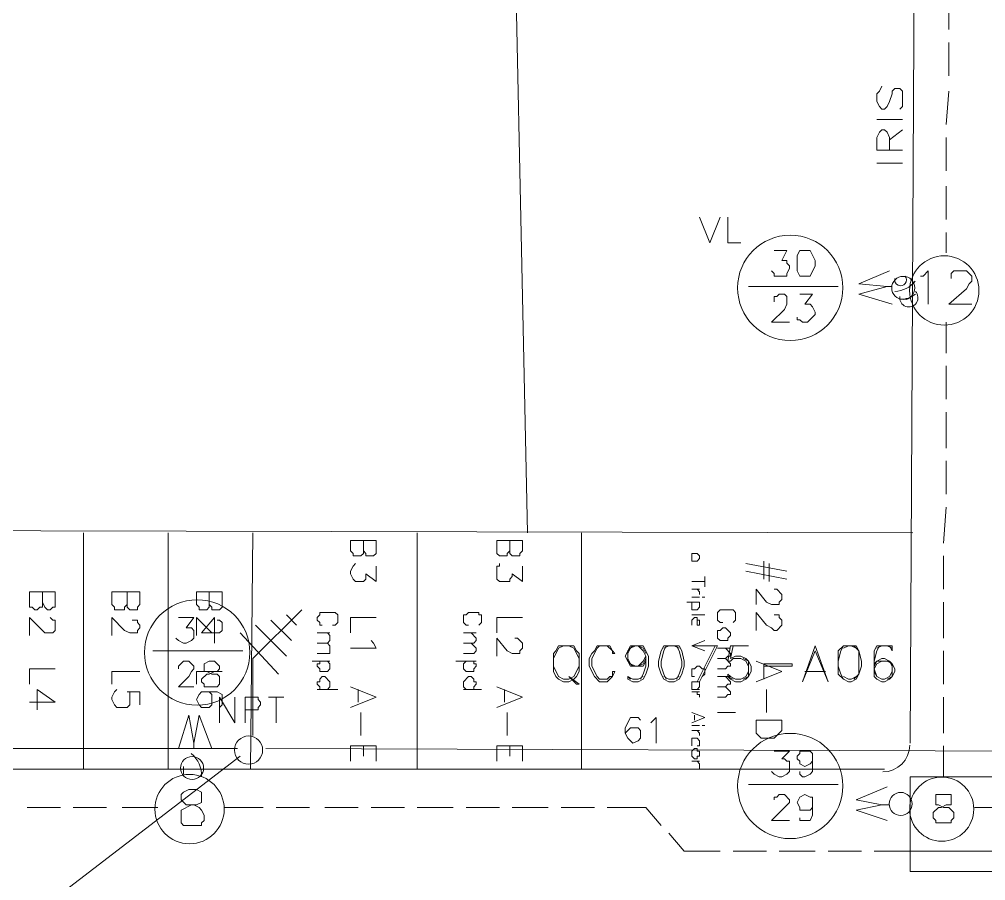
# Model space of a CAD drawing. Header units: millimetres. Extents: x 5.9 to 40.1, y 2 to 30.5.
# Drawn here: x 20.003 to 21.744, y 16.397 to 17.949 of the extents above; entities that cross this region are included whole.
import ezdxf

# ---------------------------------------------------------------- set-up
doc = ezdxf.new("R2010")
doc.units = ezdxf.units.MM
for name, color, linetype, true_color in [('PDF_S31$Actives-Amplifier', 92, 'Continuous', 0x00b800), ('PDF_S31$Cable-565', 23, 'Continuous', 0xdd8a6e), ('PDF_S31$LOTS', 254, 'Continuous', 0xdcdcdc), ('PDF_S31$ROAD', 8, 'Continuous', 0x808080), ('PDF_S31$SDU', 157, 'Continuous', 0x396472), ('PDF_S31$Symbols-EndOfLine', 15, 'Continuous', 0x954a4a), ('PDF_S31$Symbols-Ground', 12, 'Continuous', 0xb80000)]:
    doc.layers.add(name, color=color, linetype=linetype, true_color=true_color)
for name, color, linetype in [('PDF_S31$NAME-ROAD', 7, 'Continuous'), ('PDF_S31$Passives-Highleg', 7, 'Continuous'), ('PDF_S31$Passives-Splt2way', 7, 'Continuous'), ('PDF_S31$POLE', 7, 'Continuous'), ('PDF_S31$STRAND', 7, 'Continuous'), ('PDF_S31$Symbols-Terminator', 7, 'Continuous')]:
    doc.layers.add(name, color=color, linetype=linetype)

msp = doc.modelspace()

# ---------------------------------------------------------------- linework, layer by layer
at = {"layer": 'PDF_S31$Actives-Amplifier', "lineweight": 13}
for points in [[(20.9745, 16.8158), (20.9653, 16.7973), (20.9653, 16.8065), (20.9699, 16.8112), (20.9745, 16.8204), (20.9838, 16.8204)], [(21.0625, 16.7557), (21.0486, 16.7557), (21.0393, 16.7649), (21.0301, 16.7834), (21.0301, 16.7973), (21.0347, 16.8065), (21.0393, 16.8112), (21.044, 16.8204), (21.0486, 16.8204), (21.0625, 16.8204), (21.0671, 16.8204), (21.0717, 16.8112), (21.0763, 16.8065), (21.0717, 16.8065), (21.0717, 16.8112), (21.0625, 16.8204), (21.0486, 16.8204), (21.044, 16.8158), (21.0347, 16.7973), (21.0347, 16.7834), (21.044, 16.7649), (21.0486, 16.7603), (21.0625, 16.7603), (21.0671, 16.7649), (21.0717, 16.7649), (21.0763, 16.7742), (21.0717, 16.7742), (21.0717, 16.7649)], [(21.1643, 16.8204), (21.192, 16.8204), (21.1966, 16.8112), (21.2013, 16.7927), (21.2013, 16.7834), (21.1966, 16.7695), (21.192, 16.7603), (21.1828, 16.7557), (21.1735, 16.7557), (21.1643, 16.7603), (21.1596, 16.7695), (21.155, 16.7834), (21.155, 16.7927), (21.1596, 16.8112)], [(21.229, 16.7557), (21.2614, 16.8204), (21.2151, 16.8204), (21.2568, 16.8204), (21.2244, 16.7557)], [(21.4372, 16.8112), (21.4141, 16.7557), (21.4372, 16.8204), (21.4604, 16.7557)], [(21.4881, 16.8204), (21.5113, 16.8204), (21.5159, 16.8112), (21.5205, 16.7927), (21.5205, 16.7834), (21.5159, 16.7695), (21.5113, 16.7603), (21.502, 16.7557), (21.4974, 16.7557), (21.4881, 16.7603), (21.4789, 16.7695), (21.4789, 16.8112)], [(21.3447, 16.7834), (21.3447, 16.788), (21.3956, 16.788), (21.3956, 16.7834)], [(21.0116, 16.751), (21.0069, 16.751), (20.9931, 16.7649)], [(21.8583, 16.4133), (21.6084, 16.4133), (21.6084, 16.5845), (21.8583, 16.5845)], [(21.8074, 16.5289), (21.7241, 16.5289), (21.8074, 16.5289), (21.8491, 16.5567), (21.8491, 16.4225), (21.8074, 16.4503), (21.6084, 16.4503), (21.8074, 16.4503), (21.7565, 16.4873)], [(21.6547, 16.5521), (21.6825, 16.5521), (21.6825, 16.5336), (21.6732, 16.5336), (21.664, 16.5289), (21.6593, 16.5289), (21.6501, 16.5197), (21.6501, 16.5104), (21.6547, 16.5058), (21.6547, 16.5012), (21.6825, 16.5012), (21.6825, 16.5058), (21.6871, 16.5104), (21.6871, 16.5197), (21.6779, 16.5289), (21.6686, 16.5289), (21.6593, 16.5336), (21.6547, 16.5336)]]:
    msp.add_lwpolyline(points, close=True, dxfattribs=at)
for points in [[(20.9838, 16.8204), (20.9931, 16.8204), (21.0023, 16.8204), (21.0069, 16.8112), (21.0116, 16.8065), (21.0116, 16.7973), (21.0116, 16.7834), (21.0116, 16.7742), (21.0069, 16.7649), (21.0023, 16.7603), (20.9931, 16.7557), (20.9838, 16.7557), (20.9745, 16.7603), (20.9699, 16.7649), (20.9653, 16.7742), (20.9653, 16.7834), (20.9653, 16.7973)], [(20.9931, 16.8204), (21.0023, 16.8158), (21.0116, 16.7973)], [(21.1319, 16.7927), (21.1272, 16.7834), (21.1041, 16.7834), (21.0948, 16.8019), (21.1041, 16.8204), (21.1272, 16.8204), (21.1365, 16.8019), (21.1365, 16.7834), (21.1319, 16.7695), (21.1272, 16.7603), (21.118, 16.7557), (21.1087, 16.7557), (21.0995, 16.7603), (21.0995, 16.7649), (21.1041, 16.7603)], [(21.1087, 16.7834), (21.0995, 16.7927), (21.0995, 16.8112), (21.1087, 16.8204)], [(21.0995, 16.8065), (21.1041, 16.8158), (21.1134, 16.8204), (21.118, 16.8204), (21.1272, 16.8158), (21.1319, 16.8065)], [(21.118, 16.8204), (21.1272, 16.8112), (21.1319, 16.8019)], [(21.1689, 16.7603), (21.1643, 16.7695), (21.1596, 16.7834), (21.1596, 16.7927), (21.1643, 16.8112), (21.1689, 16.8204)], [(21.1643, 16.8158), (21.1735, 16.8204), (21.1828, 16.8204), (21.192, 16.8158)], [(21.1874, 16.8204), (21.192, 16.8112), (21.1966, 16.7927), (21.1966, 16.7834), (21.192, 16.7695), (21.1874, 16.7603)], [(21.3169, 16.7742), (21.3123, 16.7649), (21.3031, 16.7603), (21.2938, 16.7603), (21.2846, 16.7649), (21.2799, 16.7695), (21.2799, 16.7649), (21.2846, 16.7603), (21.2938, 16.7557), (21.3031, 16.7557), (21.3123, 16.7603), (21.3169, 16.7649), (21.3216, 16.7742), (21.3216, 16.7834), (21.3169, 16.7927), (21.3123, 16.7973), (21.3031, 16.8019), (21.2938, 16.8019), (21.2846, 16.7973), (21.2892, 16.8204), (21.3169, 16.8204), (21.2846, 16.8204), (21.2799, 16.7927), (21.2846, 16.7927), (21.2892, 16.7973), (21.3031, 16.7973), (21.3123, 16.7927), (21.3169, 16.7834)], [(21.4881, 16.7603), (21.4835, 16.7695), (21.4789, 16.7834), (21.4789, 16.7927), (21.4835, 16.8112), (21.4881, 16.8204)], [(21.4881, 16.8158), (21.4974, 16.8204), (21.502, 16.8204), (21.5113, 16.8158)], [(21.5067, 16.8204), (21.5159, 16.8112), (21.5159, 16.7695), (21.5067, 16.7603)], [(21.5437, 16.788), (21.5483, 16.7927), (21.5575, 16.7973), (21.5622, 16.7973), (21.5714, 16.7927), (21.5761, 16.788), (21.5807, 16.7788), (21.5807, 16.7742), (21.5761, 16.7649), (21.5714, 16.7603), (21.5622, 16.7557), (21.5575, 16.7557), (21.5483, 16.7603), (21.5437, 16.7649), (21.5437, 16.8112), (21.5483, 16.8204), (21.5761, 16.8204), (21.5761, 16.8112), (21.5714, 16.8204)], [(21.5761, 16.7742), (21.5714, 16.7649), (21.5622, 16.7603), (21.5575, 16.7603), (21.5483, 16.7649), (21.5437, 16.7788), (21.5437, 16.7927), (21.5483, 16.8112), (21.5529, 16.8204)], [(21.5483, 16.8158), (21.5575, 16.8204), (21.5668, 16.8204), (21.5761, 16.8158)], [(21.1226, 16.7603), (21.1272, 16.7695), (21.1319, 16.7834), (21.1319, 16.8019), (21.1272, 16.7927), (21.118, 16.7834), (21.1134, 16.7834), (21.1041, 16.788), (21.0995, 16.7973)], [(21.1319, 16.7973), (21.1272, 16.788), (21.118, 16.7834)], [(21.3077, 16.7973), (21.3169, 16.7927), (21.3169, 16.7649), (21.3077, 16.7603)], [(21.5437, 16.7834), (21.5483, 16.7927), (21.5714, 16.7927), (21.5761, 16.7834)], [(21.5437, 16.7788), (21.5483, 16.788), (21.5575, 16.7927)], [(21.5668, 16.7927), (21.5761, 16.788), (21.5761, 16.7649), (21.5668, 16.7603)], [(21.0116, 16.7834), (21.0023, 16.7649), (20.9931, 16.7603), (20.9838, 16.7603), (20.9745, 16.7649), (20.9653, 16.7834)], [(21.4558, 16.7742), (21.4187, 16.7742)], [(21.4511, 16.7742), (21.4234, 16.7742)], [(21.5575, 16.7603), (21.5483, 16.7649), (21.5437, 16.7742)], [(21.1272, 16.7649), (21.118, 16.7603), (21.1087, 16.7603), (21.0995, 16.7649)], [(21.192, 16.7649), (21.1828, 16.7603), (21.1735, 16.7603), (21.1643, 16.7649)], [(21.2799, 16.7649), (21.2892, 16.7603)], [(21.5113, 16.7649), (21.502, 16.7603), (21.4974, 16.7603), (21.4881, 16.7649)]]:
    msp.add_lwpolyline(points, dxfattribs=at)
msp.add_circle((21.6653, 16.526), 0.0578, dxfattribs=at)
at = {"layer": 'PDF_S31$Cable-565', "lineweight": 13}
for points in [[(21.6779, 17.9309), (21.6779, 17.9911)], [(21.6779, 17.8476), (21.6779, 17.9078)], [(21.6732, 17.7597), (21.6779, 17.8199)], [(21.6732, 17.6764), (21.6732, 17.7366)], [(21.6732, 17.5885), (21.6732, 17.6487)], [(21.6732, 17.5284), (21.6732, 17.5654)], [(21.6732, 17.3479), (21.6732, 17.4034)], [(21.6732, 17.2646), (21.6732, 17.3248)], [(21.6732, 17.1767), (21.6732, 17.2415)], [(21.6732, 17.0934), (21.6732, 17.1536)], [(21.6686, 17.0055), (21.6732, 17.0703)], [(21.6686, 16.9222), (21.6686, 16.9824)], [(21.6686, 16.8343), (21.6686, 16.8991)], [(21.6686, 16.751), (21.6686, 16.8112)], [(21.6686, 16.6631), (21.6686, 16.7279)], [(21.6686, 16.5845), (21.6686, 16.64)], [(20.0769, 16.5289), (20.0168, 16.5289)], [(20.1602, 16.5289), (20.1, 16.5289)], [(20.2527, 16.5289), (20.188, 16.5289)], [(20.4424, 16.5289), (20.373, 16.5289)], [(20.5257, 16.5289), (20.4656, 16.5289)], [(20.6136, 16.5289), (20.5535, 16.5289)], [(20.6969, 16.5289), (20.6368, 16.5289)], [(20.7848, 16.5289), (20.7201, 16.5289)], [(20.8681, 16.5289), (20.808, 16.5289)], [(20.956, 16.5289), (20.8913, 16.5289)], [(21.0393, 16.5289), (20.9792, 16.5289)], [(21.0625, 16.5289), (21.1319, 16.5289), (21.1596, 16.4965)], [(21.266, 16.4503), (21.2013, 16.4503), (21.1735, 16.4827)], [(21.2892, 16.4503), (21.3493, 16.4503)], [(21.3725, 16.4503), (21.4372, 16.4503)], [(21.4604, 16.4503), (21.5205, 16.4503)], [(21.5437, 16.4503), (21.6084, 16.4503)]]:
    msp.add_lwpolyline(points, dxfattribs=at)
at = {"layer": 'PDF_S31$LOTS', "lineweight": 0}
for points in [[(20.919, 17.024), (20.8866, 18.5278)], [(21.6131, 17.024), (19.517, 17.0286)], [(20.1185, 16.5983), (20.1185, 17.024)], [(20.2712, 16.5983), (20.2712, 17.024)], [(20.4193, 16.5983), (20.4239, 17.024)], [(20.7201, 16.5983), (20.7201, 17.024)], [(21.0162, 16.5983), (21.0162, 17.024)]]:
    msp.add_lwpolyline(points, dxfattribs=at)
at = {"layer": 'PDF_S31$NAME-ROAD', "lineweight": 9}
for points in [[(21.5575, 17.8291), (21.5529, 17.8199), (21.5483, 17.8152), (21.5483, 17.8014), (21.5529, 17.7921), (21.5575, 17.7875), (21.5622, 17.7875), (21.5668, 17.7921), (21.5714, 17.8014), (21.5761, 17.8152), (21.5761, 17.8199), (21.5807, 17.8245), (21.5899, 17.8245), (21.5946, 17.8199), (21.5946, 17.7921), (21.5899, 17.7875)], [(21.5946, 17.769), (21.5483, 17.769)], [(21.5946, 17.7134), (21.5483, 17.7134), (21.5483, 17.7366), (21.5529, 17.7458), (21.5575, 17.7505), (21.5622, 17.7505), (21.5668, 17.7458), (21.5714, 17.7366), (21.5714, 17.7134)], [(21.5946, 17.7505), (21.5714, 17.732)], [(21.5946, 17.6903), (21.5483, 17.6903)]]:
    msp.add_lwpolyline(points, dxfattribs=at)
at = {"layer": 'PDF_S31$Passives-Highleg', "lineweight": 9}
msp.add_lwpolyline([(20.299, 16.5891), (20.299, 16.603)], close=True, dxfattribs=at)
for centre in [(21.5959, 17.4654), (20.3142, 16.6001), (21.5913, 16.5353)]:
    msp.add_circle(centre, 0.0208, dxfattribs=at)
for centre, radius, start, end in [((21.5911, 17.4798), 0.0107, 167.4712, 40.6013), ((21.5784, 17.5099), 0.0509, 272.6026, 320.5275), ((21.6061, 17.4474), 0.0164, 171.8699, 45), ((21.5923, 17.4844), 0.0394, 266.6335, 310.2364), ((21.6015, 17.452), 0.00732, 251.5651, 341.5651), ((20.2805, 16.5868), 0.0509, 357.3974, 50.5275)]:
    msp.add_arc(centre, radius, start, end, dxfattribs=at)
at = {"layer": 'PDF_S31$Passives-Splt2way', "lineweight": 9}
for points in [[(21.627, 17.4867), (21.6316, 17.4867), (21.6408, 17.496), (21.6408, 17.4358)], [(21.6825, 17.4821), (21.6825, 17.4913), (21.6871, 17.496), (21.7102, 17.496), (21.7195, 17.4867), (21.7195, 17.4775), (21.7149, 17.4728), (21.7102, 17.4636), (21.6779, 17.4358), (21.7195, 17.4358)]]:
    msp.add_lwpolyline(points, dxfattribs=at)
msp.add_lwpolyline([(20.3083, 16.5613), (20.3221, 16.5613), (20.3314, 16.5567), (20.3314, 16.5382), (20.3221, 16.5336), (20.3129, 16.5336), (20.2944, 16.5243), (20.2944, 16.5012), (20.299, 16.4965), (20.3314, 16.4965), (20.3314, 16.5012), (20.336, 16.5058), (20.336, 16.515), (20.3314, 16.5243), (20.3268, 16.5289), (20.3175, 16.5336), (20.3036, 16.5336), (20.2944, 16.5428), (20.2944, 16.5521), (20.299, 16.5567)], close=True, dxfattribs=at)
for centre in [(21.6699, 17.4607), (20.3096, 16.526)]:
    msp.add_circle(centre, 0.0625, dxfattribs=at)
at = {"layer": 'PDF_S31$POLE', "lineweight": 0}
for points in [[(20.3638, 16.6816), (20.3638, 16.7279), (20.3915, 16.6816), (20.3915, 16.7279)], [(20.41, 16.6816), (20.41, 16.7279), (20.4332, 16.7279), (20.4332, 16.7233), (20.4378, 16.7186), (20.4378, 16.714), (20.4332, 16.7094), (20.4332, 16.7048), (20.41, 16.7048)], [(20.4795, 16.7279), (20.4517, 16.7279)], [(20.4656, 16.6816), (20.4656, 16.7279)]]:
    msp.add_lwpolyline(points, dxfattribs=at)
msp.add_circle((20.416, 16.6325), 0.0254, dxfattribs=at)
at = {"layer": 'PDF_S31$ROAD', "lineweight": 0}
for points in [[(21.6084, 16.6446), (21.6177, 18.4954)], [(21.5622, 16.5983), (15.6165, 16.5983)]]:
    msp.add_lwpolyline(points, dxfattribs=at)
msp.add_arc((21.5589, 16.6417), 0.0486, 269.9835, 359.6595, dxfattribs=at)
at = {"layer": 'PDF_S31$SDU', "lineweight": 0}
for points in [[(21.266, 17.5931), (21.2475, 17.5469), (21.229, 17.5931)], [(21.3031, 17.5469), (21.2799, 17.5469), (21.2799, 17.5931)], [(20.6229, 16.9916), (20.6229, 16.987), (20.6183, 16.9824), (20.6044, 16.9824), (20.6044, 16.987), (20.5998, 16.9916), (20.5998, 17.0101), (20.646, 17.0101), (20.646, 16.987), (20.6414, 16.9824), (20.6275, 16.9824), (20.6275, 16.987), (20.6229, 16.9916), (20.6229, 17.0101)], [(20.8866, 16.9916), (20.882, 16.987), (20.882, 16.9824), (20.8681, 16.9824), (20.8635, 16.987), (20.8635, 17.0101), (20.9098, 17.0101), (20.9098, 16.9916), (20.9051, 16.987), (20.9051, 16.9824), (20.8913, 16.9824), (20.8866, 16.987), (20.8866, 17.0101)], [(20.646, 16.9639), (20.646, 16.9361), (20.6275, 16.95), (20.6275, 16.9407), (20.6229, 16.9361), (20.609, 16.9361), (20.6044, 16.9407), (20.5998, 16.95), (20.5998, 16.9546), (20.6044, 16.9639), (20.609, 16.9685)], [(20.9098, 16.9639), (20.9098, 16.9361), (20.8913, 16.95), (20.8913, 16.9454), (20.8866, 16.9407), (20.8866, 16.9361), (20.8681, 16.9361), (20.8635, 16.9407), (20.8635, 16.9639), (20.8681, 16.9639), (20.8681, 16.9685)], [(21.3123, 16.9685), (21.3863, 16.9546)], [(21.3447, 16.9407), (21.3447, 16.9731)], [(21.354, 16.9361), (21.354, 16.9685)], [(21.3123, 16.9546), (21.3863, 16.9407)], [(21.2151, 16.9361), (21.2383, 16.9361)], [(21.2383, 16.9269), (21.2383, 16.9454)], [(20.0445, 16.8991), (20.0445, 16.8898), (20.0399, 16.8898), (20.0353, 16.8852), (20.0306, 16.8852), (20.026, 16.8898), (20.0214, 16.8898), (20.0214, 16.9176), (20.0677, 16.9176), (20.0677, 16.8898), (20.063, 16.8898), (20.0584, 16.8852), (20.0538, 16.8852), (20.0491, 16.8898), (20.0445, 16.8991), (20.0445, 16.9176)], [(20.1972, 16.8945), (20.1926, 16.8898), (20.1926, 16.8852), (20.1741, 16.8852), (20.1741, 16.8898), (20.1694, 16.8945), (20.1694, 16.9176), (20.2203, 16.9176), (20.2203, 16.8945), (20.2157, 16.8898), (20.2157, 16.8852), (20.2018, 16.8852), (20.1972, 16.8898), (20.1972, 16.9176)], [(20.3453, 16.8945), (20.3453, 16.8898), (20.3406, 16.8852), (20.3268, 16.8852), (20.3268, 16.8898), (20.3221, 16.8945), (20.3221, 16.9176), (20.3684, 16.9176), (20.3684, 16.8898), (20.3638, 16.8852), (20.3499, 16.8852), (20.3499, 16.8898), (20.3453, 16.8945), (20.3453, 16.9176)], [(21.2151, 16.9222), (21.229, 16.9222)], [(21.2244, 16.9222), (21.229, 16.9176), (21.229, 16.913)], [(21.3632, 16.9222), (21.3678, 16.9222), (21.3771, 16.913), (21.3771, 16.9037), (21.3725, 16.8991), (21.3725, 16.8945), (21.3586, 16.8945), (21.3493, 16.8991), (21.3308, 16.9222), (21.3308, 16.8945)], [(21.2244, 16.8991), (21.229, 16.8991), (21.2059, 16.8991)], [(21.2151, 16.9083), (21.229, 16.9083)], [(21.229, 16.8991), (21.229, 16.8898), (21.2244, 16.8852), (21.2151, 16.8852), (21.2151, 16.8991)], [(20.5489, 16.8574), (20.5442, 16.8574), (20.5442, 16.8621), (20.5396, 16.8667), (20.5396, 16.8713), (20.5442, 16.876), (20.5442, 16.8806), (20.572, 16.8806), (20.5766, 16.876), (20.5766, 16.8621), (20.572, 16.8574), (20.5674, 16.8574)], [(20.8126, 16.8574), (20.808, 16.8574), (20.8033, 16.8621), (20.8033, 16.876), (20.808, 16.876), (20.8126, 16.8806), (20.8311, 16.8806), (20.8311, 16.876), (20.8357, 16.876), (20.8357, 16.8621), (20.8311, 16.8574)], [(21.2707, 16.8621), (21.266, 16.8621), (21.2614, 16.8667), (21.2614, 16.8806), (21.266, 16.8852), (21.2892, 16.8852), (21.2938, 16.8806), (21.2938, 16.8667), (21.2892, 16.8621)], [(21.3632, 16.876), (21.3725, 16.876), (21.3725, 16.8713), (21.3771, 16.8667), (21.3771, 16.8574), (21.3678, 16.8482), (21.3632, 16.8482), (21.3586, 16.8528), (21.3493, 16.8574), (21.3308, 16.8806), (21.3308, 16.8482)], [(20.0214, 16.8389), (20.0214, 16.8713), (20.0491, 16.8436), (20.063, 16.8436), (20.0677, 16.8482), (20.0677, 16.8667), (20.063, 16.8667), (20.0584, 16.8713)], [(20.2065, 16.8667), (20.2157, 16.8667), (20.2157, 16.8621), (20.2203, 16.8574), (20.2203, 16.8528), (20.2157, 16.8482), (20.2157, 16.8436), (20.2018, 16.8436), (20.1926, 16.8482), (20.1694, 16.8713), (20.1694, 16.8389)], [(20.3592, 16.8667), (20.3638, 16.8667), (20.3684, 16.8621), (20.3684, 16.8482), (20.3638, 16.8436), (20.3499, 16.8436), (20.3221, 16.8713), (20.3221, 16.8389)], [(20.5998, 16.8436), (20.5998, 16.8713), (20.646, 16.8713)], [(20.8635, 16.8436), (20.8635, 16.8713), (20.9098, 16.8713)], [(21.2151, 16.876), (21.2383, 16.876)], [(21.2151, 16.8574), (21.2151, 16.8667), (21.2198, 16.8713), (21.2244, 16.8713), (21.2244, 16.8667), (21.229, 16.8667), (21.229, 16.8574), (21.2244, 16.8574), (21.2244, 16.8713)], [(20.5396, 16.8436), (20.5627, 16.8436)], [(20.5581, 16.8436), (20.5627, 16.8389), (20.5627, 16.8297), (20.5581, 16.8251), (20.5396, 16.8251)], [(20.8033, 16.8436), (20.8265, 16.8436)], [(20.8172, 16.8436), (20.8265, 16.8343), (20.8265, 16.8297), (20.8219, 16.8251), (20.8033, 16.8251)], [(20.5581, 16.8251), (20.5627, 16.8204), (20.5627, 16.8065), (20.5396, 16.8065)], [(20.6368, 16.8297), (20.6414, 16.8251), (20.646, 16.8158), (20.5998, 16.8158)], [(20.8172, 16.8251), (20.8265, 16.8158), (20.8265, 16.8112), (20.8219, 16.8065), (20.8033, 16.8065)], [(20.8959, 16.8343), (20.9005, 16.8343), (20.9098, 16.8251), (20.9098, 16.8158), (20.9051, 16.8112), (20.9051, 16.8065), (20.8913, 16.8065), (20.882, 16.8112), (20.8635, 16.8343), (20.8635, 16.8019)], [(21.2383, 16.8112), (21.2151, 16.8204), (21.2383, 16.8297)], [(21.2614, 16.8158), (21.2846, 16.8158)], [(21.2753, 16.8158), (21.2846, 16.8065), (21.2846, 16.8019), (21.2799, 16.8019), (21.2753, 16.7973), (21.2614, 16.7973)], [(20.5304, 16.7927), (20.5627, 16.7927)], [(20.5581, 16.7927), (20.5627, 16.788), (20.5627, 16.7788), (20.5581, 16.7742), (20.5442, 16.7742), (20.5442, 16.7788), (20.5396, 16.7834), (20.5396, 16.788), (20.5442, 16.788), (20.5442, 16.7927)], [(20.7895, 16.7927), (20.8265, 16.7927)], [(20.8219, 16.7927), (20.8219, 16.788), (20.8265, 16.788), (20.8265, 16.7834), (20.8219, 16.7788), (20.8219, 16.7742), (20.808, 16.7742), (20.8033, 16.7788), (20.8033, 16.788), (20.808, 16.7927)], [(21.2753, 16.7973), (21.2846, 16.788), (21.2846, 16.7834), (21.2799, 16.7834), (21.2753, 16.7788), (21.2614, 16.7788)], [(21.3308, 16.7927), (21.3771, 16.7742), (21.3308, 16.7557)], [(20.0214, 16.751), (20.0214, 16.7788), (20.0677, 16.7788)], [(20.1694, 16.751), (20.1694, 16.7742), (20.2203, 16.7742)], [(20.3221, 16.751), (20.3221, 16.7742), (20.3684, 16.7742)], [(21.2198, 16.7649), (21.2151, 16.7649), (21.2151, 16.7788), (21.2198, 16.7788), (21.2244, 16.7834), (21.229, 16.7834), (21.2337, 16.7788), (21.2383, 16.7788), (21.2383, 16.7695), (21.2337, 16.7649)], [(21.3447, 16.7603), (21.3447, 16.7834)], [(20.5442, 16.7418), (20.5442, 16.7464), (20.5396, 16.751), (20.5396, 16.7557), (20.5442, 16.7557), (20.5442, 16.7603), (20.5489, 16.7649), (20.5535, 16.7649), (20.5627, 16.7557), (20.5627, 16.7464), (20.5581, 16.7418)], [(20.808, 16.7418), (20.8033, 16.7464), (20.8033, 16.7557), (20.8126, 16.7649), (20.8172, 16.7649), (20.8219, 16.7603), (20.8219, 16.7557), (20.8265, 16.7557), (20.8265, 16.751), (20.8219, 16.7464), (20.8219, 16.7418)], [(21.2244, 16.7418), (21.229, 16.7464), (21.229, 16.7557), (21.2151, 16.7557), (21.2151, 16.7418), (21.229, 16.7418)], [(21.2614, 16.7649), (21.2846, 16.7649)], [(21.2753, 16.7649), (21.2846, 16.7557), (21.2846, 16.751), (21.2799, 16.751), (21.2753, 16.7464), (21.2614, 16.7464)], [(20.0353, 16.7048), (20.0353, 16.7418), (20.0677, 16.7186), (20.0214, 16.7186)], [(20.1787, 16.7418), (20.1741, 16.7371), (20.1694, 16.7279), (20.1694, 16.7233), (20.1741, 16.714), (20.1787, 16.7094), (20.1972, 16.7094), (20.2018, 16.714), (20.2018, 16.7371), (20.1972, 16.7371), (20.2203, 16.7371), (20.2203, 16.714)], [(20.3453, 16.7371), (20.3314, 16.7371), (20.3268, 16.7325), (20.3221, 16.7233), (20.3268, 16.714), (20.3314, 16.7094), (20.3453, 16.7094), (20.3499, 16.714), (20.3499, 16.7325), (20.3453, 16.7371), (20.3592, 16.7371), (20.3684, 16.7325), (20.3684, 16.714), (20.3638, 16.7094)], [(20.5396, 16.7418), (20.5766, 16.7418)], [(20.5998, 16.7464), (20.646, 16.7279), (20.5998, 16.7094)], [(20.6136, 16.7186), (20.6136, 16.7418)], [(20.8033, 16.7418), (20.8357, 16.7418)], [(20.8635, 16.7464), (20.9098, 16.7279), (20.8635, 16.7094)], [(20.8774, 16.7186), (20.8774, 16.7418)], [(21.2151, 16.7371), (21.229, 16.7371)], [(21.229, 16.7279), (21.229, 16.7325), (21.2244, 16.7325), (21.2244, 16.7371)], [(21.2753, 16.7464), (21.2846, 16.7371), (21.2846, 16.7325), (21.2799, 16.7325), (21.2753, 16.7279), (21.2614, 16.7279)], [(21.3493, 16.7001), (21.3493, 16.7418)], [(20.6183, 16.6585), (20.6183, 16.7001)], [(20.882, 16.6585), (20.882, 16.7001)], [(21.2151, 16.7001), (21.2383, 16.6909), (21.2151, 16.6816)], [(21.2198, 16.6862), (21.2198, 16.6955)], [(21.2614, 16.7001), (21.2938, 16.7001)], [(21.2151, 16.677), (21.229, 16.677)], [(21.2151, 16.6677), (21.229, 16.6677)], [(21.2244, 16.6677), (21.229, 16.6631), (21.229, 16.6585)], [(21.2151, 16.64), (21.2151, 16.6539), (21.2244, 16.6539), (21.229, 16.6492), (21.229, 16.64), (21.2244, 16.64)], [(20.5998, 16.6122), (20.5998, 16.64), (20.646, 16.64), (20.646, 16.6122)], [(20.6229, 16.6215), (20.6229, 16.64)], [(20.8635, 16.6122), (20.8635, 16.64), (20.9098, 16.64), (20.9098, 16.6122)], [(20.8866, 16.6215), (20.8866, 16.64)], [(21.2151, 16.6122), (21.229, 16.6122)], [(21.2244, 16.6122), (21.229, 16.6076), (21.229, 16.5983), (21.2151, 16.5983)]]:
    msp.add_lwpolyline(points, dxfattribs=at)
for points in [[(21.229, 16.9824), (21.229, 16.9777), (21.2244, 16.9731), (21.2151, 16.9731), (21.2151, 16.987), (21.2244, 16.987)], [(21.2383, 16.9083), (21.2337, 16.9083)], [(21.2846, 16.8436), (21.2846, 16.8389), (21.2799, 16.8343), (21.2799, 16.8297), (21.266, 16.8297), (21.2614, 16.8343), (21.2614, 16.8482), (21.266, 16.8482), (21.2707, 16.8528), (21.2753, 16.8528)], [(21.3771, 16.6862), (21.3771, 16.6677), (21.3632, 16.6539), (21.3401, 16.6539), (21.3308, 16.6631), (21.3308, 16.6862)], [(21.2383, 16.677), (21.2337, 16.677)], [(21.229, 16.6307), (21.229, 16.6215), (21.2244, 16.6215), (21.2244, 16.6168), (21.2198, 16.6168), (21.2151, 16.6215), (21.2151, 16.6307), (21.2198, 16.6353), (21.2244, 16.6353), (21.2244, 16.6307)]]:
    msp.add_lwpolyline(points, close=True, dxfattribs=at)
at = {"layer": 'PDF_S31$STRAND', "lineweight": 0}
for points in [[(21.0948, 16.6631), (21.1041, 16.6724), (21.118, 16.6724), (21.1226, 16.6677), (21.1226, 16.6539), (21.118, 16.6492), (21.1087, 16.6446), (21.0995, 16.6539), (21.0948, 16.6631), (21.0948, 16.6724), (21.1041, 16.6909), (21.118, 16.6909), (21.1226, 16.6862)], [(21.1411, 16.6816), (21.1504, 16.6909), (21.1504, 16.6446)]]:
    msp.add_lwpolyline(points, dxfattribs=at)
at = {"layer": 'PDF_S31$STRAND', "color": 254, "lineweight": 0, "true_color": 0xdcdcdc}
for points in [[(20.3962, 16.6353), (19.3736, 16.6353)], [(21.8259, 16.6307), (20.4471, 16.6353)], [(19.9659, 16.2883), (20.4008, 16.6215)]]:
    msp.add_lwpolyline(points, dxfattribs=at)
at = {"layer": 'PDF_S31$Symbols-EndOfLine', "lineweight": 0}
for points in [[(21.3632, 17.533), (21.3863, 17.533), (21.3771, 17.5145), (21.3863, 17.5145), (21.3863, 17.5099), (21.391, 17.5052), (21.391, 17.5006), (21.3863, 17.4913), (21.3863, 17.4867), (21.3632, 17.4867), (21.3632, 17.4913), (21.3586, 17.496)], [(21.4789, 17.4682), (21.3169, 17.4682)], [(21.3632, 17.4404), (21.3632, 17.4497), (21.3678, 17.4497), (21.3725, 17.4543), (21.3817, 17.4543), (21.3863, 17.4497), (21.3863, 17.4358), (21.3817, 17.4266), (21.3586, 17.4034), (21.391, 17.4034)], [(21.4095, 17.4543), (21.4326, 17.4543), (21.4187, 17.4358), (21.428, 17.4358), (21.4326, 17.4312), (21.4372, 17.4219), (21.4372, 17.4173), (21.4234, 17.4034), (21.4141, 17.4034), (21.4095, 17.4081), (21.4049, 17.4081), (21.4049, 17.4127)], [(20.2897, 16.8713), (20.3175, 16.8713), (20.3036, 16.8528), (20.3129, 16.8528), (20.3175, 16.8482), (20.3175, 16.8343), (20.3129, 16.8297), (20.3036, 16.8251), (20.299, 16.8251), (20.2897, 16.8297), (20.2851, 16.8343)], [(20.3638, 16.8436), (20.3314, 16.8436), (20.3545, 16.8713), (20.3545, 16.8251)], [(20.4054, 16.8112), (20.2435, 16.8112)], [(20.2897, 16.7788), (20.2897, 16.7834), (20.299, 16.7927), (20.3083, 16.7927), (20.3175, 16.7834), (20.3175, 16.7788), (20.3129, 16.7742), (20.3083, 16.7649), (20.2897, 16.7464), (20.3175, 16.7464)], [(21.3632, 16.6307), (21.391, 16.6307), (21.3771, 16.6168), (21.3817, 16.6168), (21.3863, 16.6122), (21.391, 16.6122), (21.391, 16.5937), (21.3863, 16.5891), (21.3771, 16.5845), (21.3725, 16.5845), (21.3632, 16.5891), (21.3586, 16.5937)], [(21.4326, 16.6122), (21.4326, 16.6261), (21.428, 16.6307), (21.4095, 16.6307), (21.4095, 16.6261), (21.4049, 16.6215), (21.4049, 16.6168), (21.4095, 16.6122), (21.4095, 16.6076), (21.4187, 16.603), (21.428, 16.6076), (21.4326, 16.6122), (21.4326, 16.5937), (21.428, 16.5891), (21.4187, 16.5845), (21.4141, 16.5845), (21.4095, 16.5891), (21.4095, 16.5937)], [(21.4789, 16.5706), (21.3169, 16.5706)], [(21.3632, 16.5428), (21.3632, 16.5474), (21.3678, 16.5474), (21.3725, 16.5521), (21.3817, 16.5521), (21.391, 16.5428), (21.391, 16.5382), (21.3586, 16.5058), (21.391, 16.5058)], [(21.4326, 16.5289), (21.4326, 16.5474), (21.428, 16.5474), (21.4187, 16.5521), (21.4095, 16.5474), (21.4049, 16.5382), (21.4095, 16.5289), (21.4095, 16.5243), (21.428, 16.5243), (21.4326, 16.5289), (21.4326, 16.515), (21.428, 16.5058), (21.4095, 16.5058), (21.4095, 16.5104)]]:
    msp.add_lwpolyline(points, dxfattribs=at)
for points in [[(21.4095, 17.533), (21.428, 17.533), (21.4372, 17.5145), (21.4372, 17.5052), (21.428, 17.4867), (21.4095, 17.4867), (21.4049, 17.496), (21.4049, 17.5237)], [(20.3453, 16.7927), (20.3545, 16.7927), (20.3638, 16.7834), (20.3638, 16.7788), (20.3592, 16.7742), (20.3545, 16.7742), (20.3453, 16.7695), (20.3406, 16.7695), (20.3314, 16.7603), (20.3314, 16.7557), (20.336, 16.751), (20.336, 16.7464), (20.3592, 16.7464), (20.3638, 16.751), (20.3638, 16.7649), (20.3592, 16.7695), (20.3499, 16.7695), (20.3406, 16.7742), (20.336, 16.7742), (20.336, 16.788)]]:
    msp.add_lwpolyline(points, close=True, dxfattribs=at)
for centre in [(21.3923, 17.4654), (20.3234, 16.8083), (21.3923, 16.5677)]:
    msp.add_circle(centre, 0.0949, dxfattribs=at)
at = {"layer": 'PDF_S31$Symbols-Ground', "lineweight": 0}
for points in [[(20.5118, 16.8852), (20.4239, 16.7973), (20.4239, 16.6585)], [(20.4933, 16.8297), (20.4563, 16.8667)], [(20.5026, 16.8574), (20.4841, 16.876)], [(20.4702, 16.7695), (20.4008, 16.8436)], [(20.4841, 16.8019), (20.4286, 16.8574)]]:
    msp.add_lwpolyline(points, dxfattribs=at)
at = {"layer": 'PDF_S31$Symbols-Terminator', "lineweight": 9}
for points in [[(21.5761, 17.4682), (21.5668, 17.4682), (21.5159, 17.4728), (21.5714, 17.496)], [(21.5761, 17.4358), (21.5159, 17.4543), (21.5668, 17.4682)], [(20.2897, 16.6353), (20.3083, 16.6955), (20.3175, 16.6446)], [(20.3175, 16.6353), (20.3175, 16.6446), (20.3268, 16.6955), (20.3499, 16.6353)], [(21.5714, 16.5336), (21.5575, 16.5336), (21.5113, 16.5428), (21.5668, 16.5659)], [(21.5668, 16.5058), (21.5113, 16.5243), (21.5575, 16.5336)]]:
    msp.add_lwpolyline(points, dxfattribs=at)

doc.saveas('drawing.dxf')
